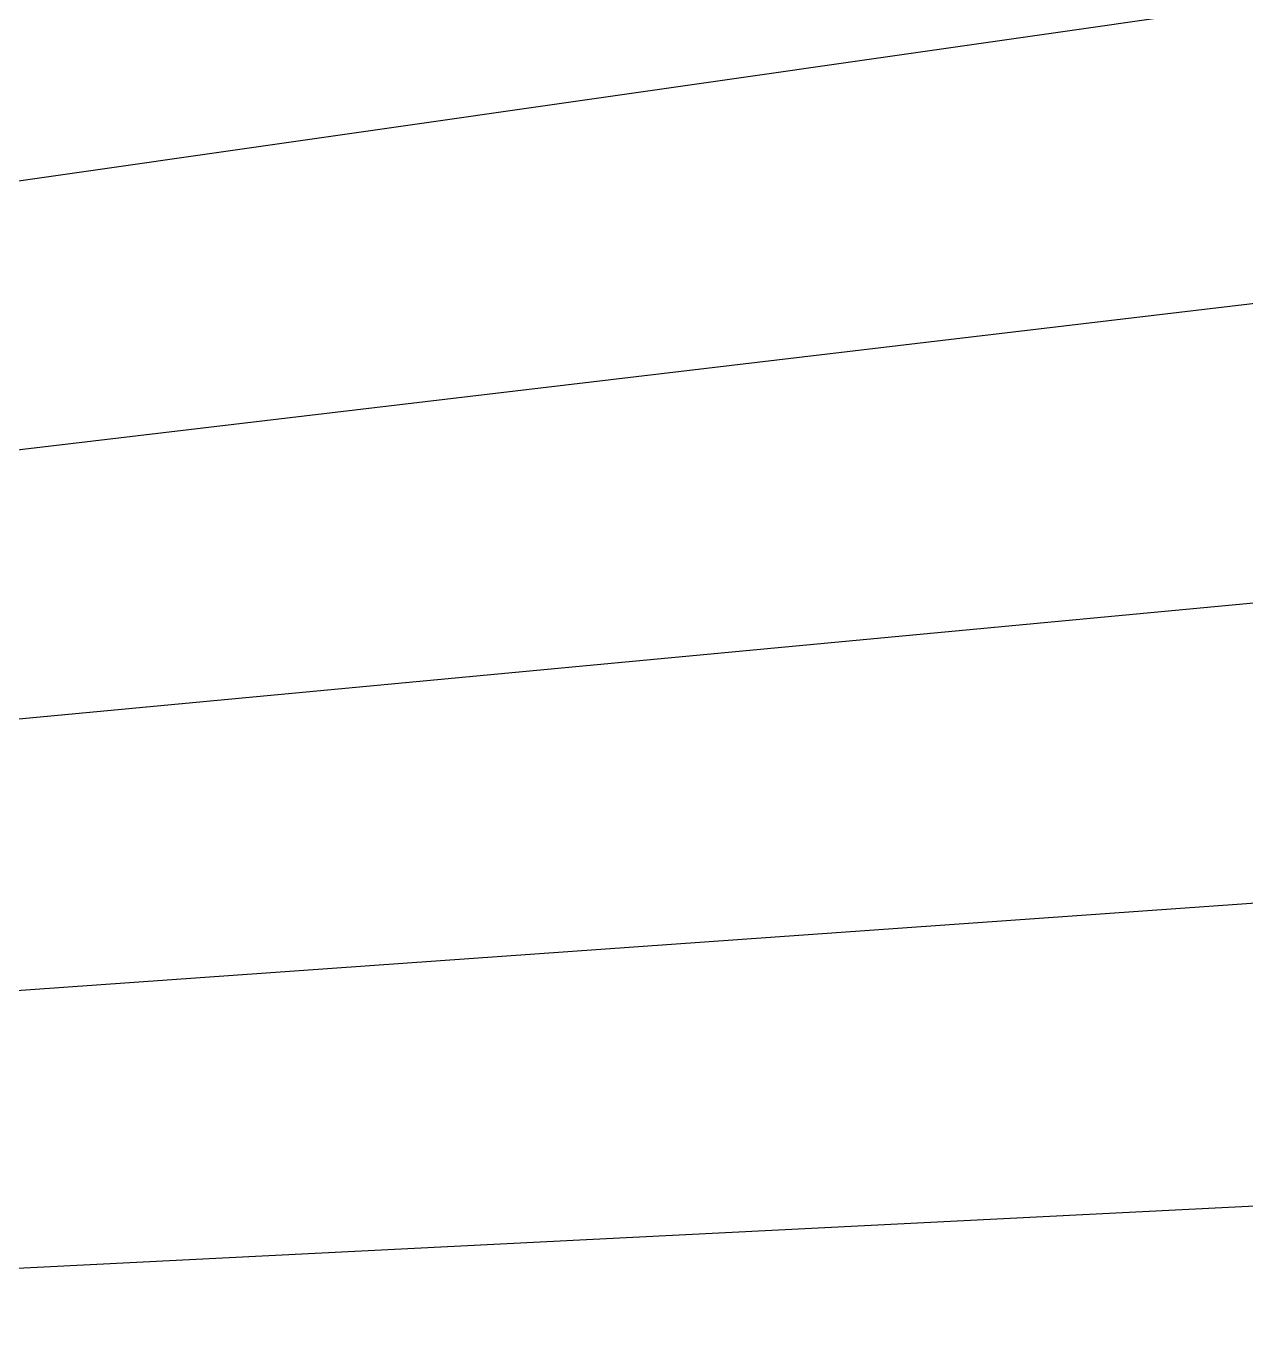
# Model space of a CAD drawing. Extents: x -8646 to 178477, y -34077 to 43180.
# Drawn here: x 154855 to 166275, y 13256 to 25486 of the extents above; entities that cross this region are included whole.
import ezdxf

# ---------------------------------------------------------------- set-up
doc = ezdxf.new("R2010")
doc.units = 0
doc.header["$MEASUREMENT"] = 0
doc.layers.add('08-connection.roosters', color=7, linetype='CONTINUOUS')

msp = doc.modelspace()

# ---------------------------------------------------------------- linework, layer by layer
at = {"layer": '08-connection.roosters'}
for p, q in [((-7344, 877, 661), (174527, 26858)), ((-7037, 2388, 660), (174527, 23858)), ((-6498, 3834, 707), (174527, 20858)), ((-5673, 5127, 678), (174527, 17858)), ((-4196, 5833, 618), (174527, 14858))]:
    msp.add_line(p, q, dxfattribs=at)

doc.saveas('drawing.dxf')
